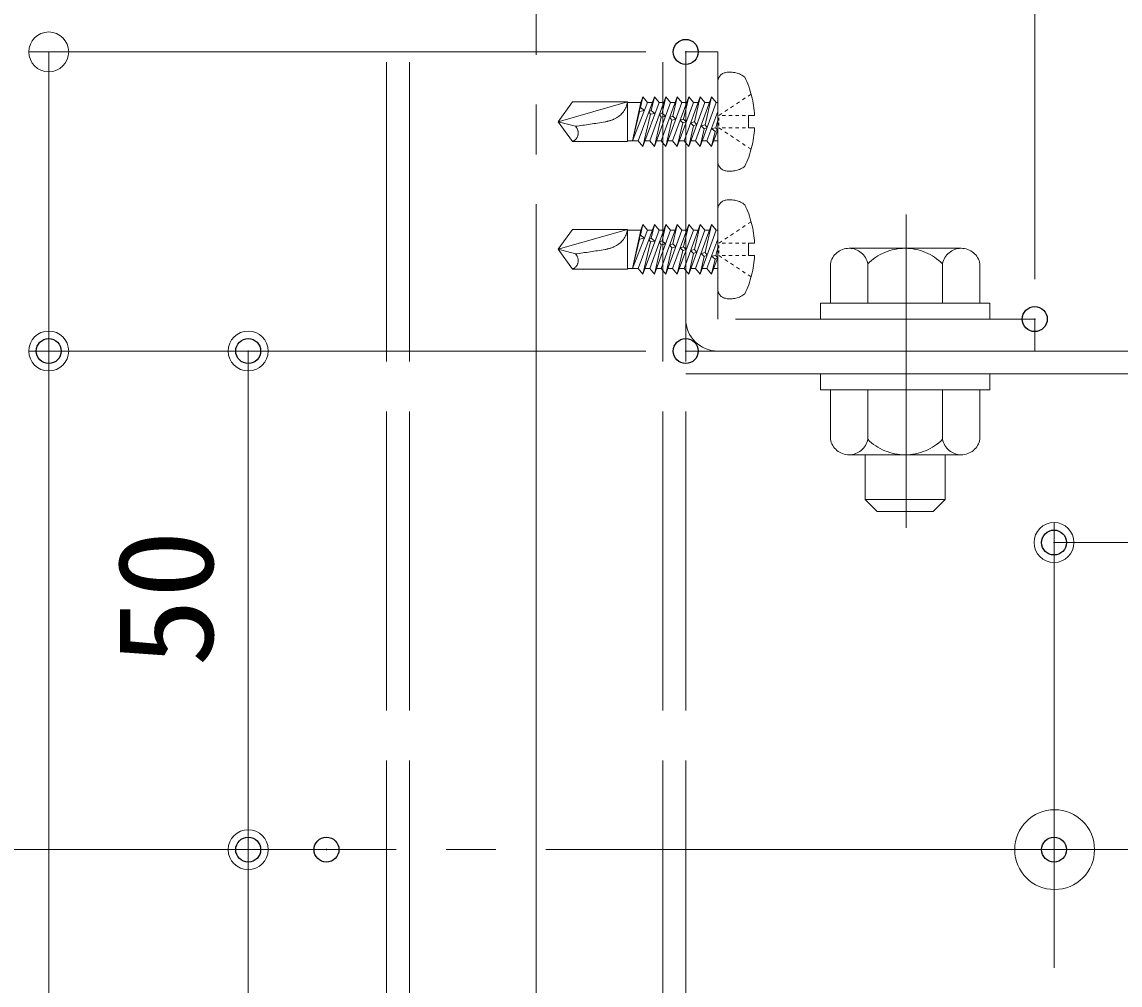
# Model space of a CAD drawing. Units: millimetres, scale not verified. Extents: x -802 to 801, y -553 to 555.
# Drawn here: x -647.9 to -537.8, y -208.1 to -111.5 of the extents above; entities that cross this region are included whole.
import ezdxf
from ezdxf.enums import TextEntityAlignment as Align

# ---------------------------------------------------------------- set-up
doc = ezdxf.new("R2010")
doc.units = ezdxf.units.MM
doc.header["$LTSCALE"] = 5
doc.header["$PDMODE"] = 32
doc.header["$PDSIZE"] = 2.5
for name, pattern in [('DASHED3', [4, 3, -1]), ('LONG_CHAIN', [21, 18, -1, 1, -1]), ('LONG_DASHED1', [7, 6, -1])]:
    doc.linetypes.add(name, pattern=pattern)
for name, color, linetype, lineweight in [('0-2_10ユーザー', 4, 'Continuous', 9), ('0-9_shade', 6, 'LONG_DASHED1', 9), ('0-A_6文字', 1, 'Continuous', 9), ('0-B_0', 4, 'Continuous', 9), ('0-D_CENTER', 5, 'LONG_CHAIN', 9), ('0-E_製品', 6, 'DASHED3', 9), ('0-F_中心線', 1, 'LONG_CHAIN', 9), ('1-4_CYA_M', 4, 'Continuous', 9)]:
    doc.layers.add(name, color=color, linetype=linetype, lineweight=lineweight)
doc.layers.add('0-C_DEFPOINTS', color=1, linetype='Continuous')
doc.styles.add('ＭＳ ゴシック', font='')
doc.styles.get('ＭＳ ゴシック').set_extended_font_data('MS Gothic')

# ---------------------------------------------------------------- blocks, each defined once
blk = doc.blocks.new('_ORIGIN')
at = {"layer": '0-B_0', "color": 1}
blk.add_line((0, 0), (-5, 0), dxfattribs=at)
blk.add_circle((0, 0), 2.5, dxfattribs=at)

msp = doc.modelspace()

# ---------------------------------------------------------------- linework, layer by layer
at = {"layer": '0-2_10ユーザー', "color": 1}
for p, q in [((-544.449, -190.506), (-544.449, -161.708)), ((-492.449, -163.708), (-540.449, -163.708))]:
    msp.add_line(p, q, dxfattribs=at)
at = {"layer": '0-9_shade'}
for p, q in [((-611.378, -45.553), (-611.378, -534.792)), ((-609.078, -45.553), (-609.078, -534.792)), ((-583.678, -45.553), (-583.678, -534.792)), ((-581.378, -45.553), (-581.378, -534.792)), ((-581.378, -141.306), (-581.378, -114.506)), ((-565.007, -134.206), (-553.749, -134.206)), ((-566.878, -139.706), (-566.878, -135.763)), ((-563.131, -139.706), (-563.131, -135.763)), ((-555.625, -139.706), (-555.625, -135.763)), ((-551.878, -139.706), (-551.878, -135.763)), ((-551.878, -139.706), (-566.878, -139.706)), ((-555.378, -139.706), (-563.378, -139.706)), ((-451.378, -144.506), (-581.378, -144.506)), ((-546.378, -144.506), (-578.178, -144.506)), ((-451.378, -146.806), (-581.378, -146.806)), ((-566.878, -148.406), (-566.878, -153.348)), ((-566.878, -148.406), (-551.878, -148.406)), ((-563.131, -148.406), (-563.131, -153.348)), ((-555.625, -148.406), (-555.625, -153.348)), ((-551.878, -148.406), (-551.878, -153.348)), ((-553.749, -154.906), (-565.007, -154.906)), ((-563.378, -154.906), (-563.378, -159.406)), ((-555.378, -154.906), (-555.378, -159.406)), ((-563.378, -159.406), (-562.178, -160.606)), ((-555.378, -159.406), (-563.378, -159.406)), ((-555.378, -159.406), (-556.578, -160.606)), ((-556.578, -160.606), (-562.178, -160.606))]:
    msp.add_line(p, q, dxfattribs=at)
for points in [[(-581.378, -114.506), (-578.178, -114.506), (-578.178, -141.306)], [(-546.378, -144.506), (-546.378, -141.306), (-578.178, -141.306)]]:
    msp.add_lwpolyline(points, dxfattribs=at)
for points in [[(-550.878, -139.706), (-550.878, -141.306), (-567.878, -141.306), (-567.878, -139.706)], [(-550.878, -146.806), (-550.878, -148.406), (-567.878, -148.406), (-567.878, -146.806)]]:
    msp.add_lwpolyline(points, close=True, dxfattribs=at)
for centre, radius, start, end in [((-565.004, -136.111), 1.906, 10.52945, 169.47055), ((-559.378, -139.506), 5.3, 44.92181, 135.07819), ((-553.752, -136.111), 1.906, 10.52945, 169.47055), ((-578.178, -141.306), 3.2, 180, 270), ((-565.004, -153), 1.906, 190.52945, 349.47055), ((-559.378, -149.606), 5.3, 224.92181, 315.07819), ((-553.752, -153), 1.906, 190.52945, 349.47055)]:
    msp.add_arc(centre, radius, start, end, dxfattribs=at)
at = {"layer": '0-A_6文字'}
for p, q in [((-546.378, -137.306), (-546.378, -93.814)), ((-585.378, -114.506), (-647.257, -114.506)), ((-645.257, -118.506), (-645.257, -140.506)), ((-585.378, -144.506), (-647.257, -144.506)), ((-585.378, -144.506), (-647.257, -144.506)), ((-585.378, -144.506), (-627.257, -144.506)), ((-645.257, -148.506), (-645.257, -240.506)), ((-625.257, -190.506), (-625.257, -148.506)), ((-621.407, -194.506), (-627.257, -194.506)), ((-621.407, -194.506), (-627.257, -194.506)), ((-625.257, -240.506), (-625.257, -198.506))]:
    msp.add_line(p, q, dxfattribs=at)
at = {"layer": '0-B_0', "color": 6, "linetype": 'LONG_CHAIN'}
msp.add_line((-559.278, -130.812), (-559.278, -162.245), dxfattribs=at)
at = {"layer": '0-C_DEFPOINTS'}
for p in [(-581.378, -114.506), (-581.378, -114.506), (-546.378, -141.306), (-645.257, -144.506), (-625.257, -144.506), (-581.378, -144.506), (-544.449, -163.708), (-625.257, -194.506), (-617.407, -194.506), (-544.449, -194.506)]:
    msp.add_point(p, dxfattribs=at)
at = {"layer": '0-D_CENTER'}
for p, q in [((-596.378, -534.792), (-596.378, -45.553)), ((-544.449, -183.593), (-544.449, -206.353))]:
    msp.add_line(p, q, dxfattribs=at)
at = {"layer": '0-E_製品'}
for p, q in [((-578.178, -117.552), (-578.178, -125.459)), ((-574.822, -118.736), (-575.115, -118.931)), ((-592.734, -119.519), (-594.178, -121.506)), ((-587.223, -119.519), (-594.178, -121.506)), ((-592.734, -119.519), (-587.223, -119.519)), ((-587.223, -119.519), (-587.223, -123.493)), ((-585.873, -119.568), (-587.223, -119.568)), ((-585.873, -119.568), (-586.704, -123.443)), ((-585.206, -119.568), (-586.704, -123.443)), ((-586.141, -123.443), (-584.526, -119.022)), ((-585.674, -119.022), (-585.923, -120.092)), ((-585.873, -119.568), (-585.674, -119.022)), ((-585.674, -119.022), (-585.206, -119.568)), ((-584.059, -119.568), (-585.674, -123.99)), ((-584.726, -119.568), (-585.206, -119.568)), ((-584.994, -123.443), (-583.379, -119.022)), ((-584.526, -119.022), (-584.839, -120.375)), ((-584.526, -119.022), (-584.059, -119.568)), ((-582.912, -119.568), (-584.526, -123.99)), ((-583.579, -119.568), (-584.059, -119.568)), ((-583.846, -123.443), (-582.232, -119.022)), ((-583.379, -119.022), (-583.759, -120.664)), ((-583.379, -119.022), (-582.912, -119.568)), ((-581.765, -119.568), (-583.379, -123.99)), ((-582.432, -119.568), (-582.912, -119.568)), ((-582.699, -123.443), (-581.085, -119.022)), ((-582.232, -119.022), (-582.678, -120.954)), ((-582.232, -119.022), (-581.765, -119.568)), ((-580.618, -119.568), (-582.232, -123.99)), ((-581.284, -119.568), (-581.765, -119.568)), ((-581.085, -119.022), (-581.598, -121.243)), ((-581.552, -123.443), (-579.938, -119.022)), ((-581.085, -119.022), (-580.618, -119.568)), ((-579.471, -119.568), (-581.085, -123.99)), ((-580.137, -119.568), (-580.618, -119.568)), ((-579.938, -119.022), (-580.518, -121.533)), ((-580.405, -123.443), (-578.791, -119.022)), ((-579.938, -119.022), (-579.471, -119.568)), ((-578.323, -119.568), (-579.938, -123.99)), ((-578.99, -119.568), (-579.471, -119.568)), ((-578.791, -119.022), (-579.437, -121.822)), ((-578.791, -119.022), (-578.323, -119.568)), ((-578.178, -119.568), (-578.323, -119.568)), ((-576.585, -119.908), (-576.878, -120.103)), ((-575.997, -119.517), (-576.291, -119.713)), ((-575.409, -119.127), (-575.703, -119.322)), ((-586.011, -120.472), (-586.704, -123.443)), ((-586.022, -120.263), (-585.919, -120.085)), ((-586.009, -120.473), (-586.022, -120.263)), ((-585.526, -120.396), (-586.009, -120.473)), ((-585.919, -120.085), (-585.526, -120.396)), ((-584.928, -120.762), (-585.674, -123.99)), ((-585.073, -120.518), (-584.839, -120.375)), ((-584.928, -120.762), (-585.073, -120.518)), ((-584.465, -120.68), (-584.928, -120.762)), ((-584.839, -120.375), (-584.465, -120.68)), ((-583.848, -121.052), (-584.526, -123.99)), ((-584.028, -120.798), (-583.759, -120.664)), ((-583.848, -121.052), (-584.028, -120.798)), ((-583.42, -120.96), (-583.848, -121.052)), ((-583.759, -120.664), (-583.42, -120.96)), ((-582.983, -121.078), (-582.678, -120.954)), ((-582.768, -121.341), (-582.983, -121.078)), ((-582.678, -120.954), (-582.375, -121.24)), ((-579.258, -123.443), (-578.178, -120.485)), ((-577.76, -120.689), (-578.054, -120.885)), ((-577.391, -120.885), (-577.722, -120.885)), ((-577.172, -120.299), (-577.466, -120.494)), ((-576.729, -120.885), (-577.06, -120.885)), ((-576.066, -120.885), (-576.398, -120.885)), ((-575.404, -120.885), (-575.735, -120.885)), ((-592.45, -121.969), (-594.178, -121.506)), ((-594.178, -121.506), (-592.734, -123.493)), ((-582.375, -121.24), (-582.768, -121.341)), ((-581.938, -121.358), (-581.598, -121.243)), ((-581.687, -121.631), (-581.938, -121.358)), ((-581.331, -121.52), (-581.687, -121.631)), ((-581.598, -121.243), (-581.331, -121.52)), ((-580.607, -121.92), (-581.085, -123.99)), ((-580.893, -121.638), (-580.518, -121.533)), ((-580.607, -121.92), (-580.893, -121.638)), ((-580.286, -121.8), (-580.607, -121.92)), ((-580.518, -121.533), (-580.286, -121.8)), ((-579.848, -121.918), (-579.437, -121.822)), ((-579.527, -122.21), (-579.848, -121.918)), ((-579.241, -122.08), (-579.527, -122.21)), ((-579.437, -121.822), (-579.241, -122.08)), ((-578.803, -122.198), (-578.357, -122.111)), ((-578.446, -122.499), (-578.803, -122.198)), ((-578.178, -121.336), (-578.357, -122.111)), ((-578.357, -122.111), (-578.196, -122.36)), ((-578.054, -121.133), (-578.054, -121.382)), ((-578.054, -121.63), (-578.054, -121.878)), ((-577.76, -122.322), (-578.054, -122.127)), ((-577.391, -122.127), (-577.722, -122.127)), ((-576.729, -122.127), (-577.06, -122.127)), ((-576.066, -122.127), (-576.398, -122.127)), ((-575.404, -122.127), (-575.735, -122.127)), ((-575.073, -122.127), (-574.47, -122.127)), ((-578.178, -122.311), (-578.791, -123.99)), ((-578.446, -122.499), (-578.791, -123.99)), ((-578.196, -122.36), (-578.446, -122.499)), ((-577.172, -122.713), (-577.466, -122.517)), ((-576.585, -123.103), (-576.878, -122.908)), ((-575.997, -123.494), (-576.291, -123.299)), ((-587.223, -123.493), (-592.734, -123.493)), ((-586.141, -123.443), (-587.223, -123.443)), ((-585.674, -123.99), (-586.141, -123.443)), ((-584.994, -123.443), (-585.474, -123.443)), ((-584.526, -123.99), (-584.994, -123.443)), ((-583.846, -123.443), (-584.327, -123.443)), ((-582.699, -123.443), (-583.18, -123.443)), ((-581.552, -123.443), (-582.033, -123.443)), ((-581.085, -123.99), (-581.552, -123.443)), ((-580.405, -123.443), (-580.885, -123.443)), ((-579.258, -123.443), (-579.738, -123.443)), ((-578.791, -123.99), (-579.258, -123.443)), ((-578.178, -123.443), (-578.591, -123.443)), ((-575.409, -123.885), (-575.703, -123.689)), ((-574.822, -124.275), (-575.115, -124.08)), ((-578.178, -130.352), (-578.178, -138.259)), ((-586.141, -136.243), (-584.526, -131.822)), ((-585.674, -131.822), (-585.923, -132.892)), ((-585.873, -132.368), (-585.674, -131.822)), ((-585.674, -131.822), (-585.206, -132.368)), ((-584.994, -136.243), (-583.379, -131.822)), ((-584.526, -131.822), (-584.839, -133.175)), ((-584.526, -131.822), (-584.059, -132.368)), ((-583.846, -136.243), (-582.232, -131.822)), ((-583.379, -131.822), (-583.759, -133.464)), ((-583.379, -131.822), (-582.912, -132.368)), ((-582.699, -136.243), (-581.085, -131.822)), ((-582.232, -131.822), (-582.678, -133.754)), ((-582.232, -131.822), (-581.765, -132.368)), ((-581.085, -131.822), (-581.598, -134.043)), ((-581.552, -136.243), (-579.938, -131.822)), ((-581.085, -131.822), (-580.618, -132.368)), ((-579.938, -131.822), (-580.518, -134.333)), ((-580.405, -136.243), (-578.791, -131.822)), ((-579.938, -131.822), (-579.471, -132.368)), ((-578.791, -131.822), (-579.437, -134.622)), ((-578.791, -131.822), (-578.323, -132.368)), ((-575.409, -131.927), (-575.703, -132.122)), ((-574.822, -131.536), (-575.115, -131.731)), ((-592.734, -132.319), (-594.178, -134.306)), ((-587.223, -132.319), (-594.178, -134.306)), ((-592.734, -132.319), (-587.223, -132.319)), ((-587.223, -132.319), (-587.223, -136.293)), ((-585.873, -132.368), (-587.223, -132.368)), ((-585.873, -132.368), (-586.704, -136.243)), ((-585.206, -132.368), (-586.704, -136.243)), ((-586.022, -133.063), (-585.919, -132.885)), ((-586.009, -133.273), (-586.022, -133.063)), ((-585.526, -133.196), (-586.009, -133.273)), ((-585.919, -132.885), (-585.526, -133.196)), ((-584.059, -132.368), (-585.674, -136.79)), ((-584.726, -132.368), (-585.206, -132.368)), ((-585.073, -133.318), (-584.839, -133.175)), ((-584.839, -133.175), (-584.465, -133.48)), ((-582.912, -132.368), (-584.526, -136.79)), ((-583.579, -132.368), (-584.059, -132.368)), ((-581.765, -132.368), (-583.379, -136.79)), ((-582.432, -132.368), (-582.912, -132.368)), ((-580.618, -132.368), (-582.232, -136.79)), ((-581.284, -132.368), (-581.765, -132.368)), ((-579.471, -132.368), (-581.085, -136.79)), ((-580.137, -132.368), (-580.618, -132.368)), ((-578.323, -132.368), (-579.938, -136.79)), ((-578.99, -132.368), (-579.471, -132.368)), ((-578.178, -132.368), (-578.323, -132.368)), ((-577.172, -133.099), (-577.466, -133.294)), ((-576.585, -132.708), (-576.878, -132.903)), ((-575.997, -132.317), (-576.291, -132.513)), ((-592.45, -134.769), (-594.178, -134.306)), ((-594.178, -134.306), (-592.734, -136.293)), ((-586.011, -133.272), (-586.704, -136.243)), ((-584.928, -133.562), (-585.674, -136.79)), ((-584.928, -133.562), (-585.073, -133.318)), ((-584.465, -133.48), (-584.928, -133.562)), ((-583.848, -133.852), (-584.526, -136.79)), ((-584.028, -133.598), (-583.759, -133.464)), ((-583.848, -133.852), (-584.028, -133.598)), ((-583.42, -133.76), (-583.848, -133.852)), ((-583.759, -133.464), (-583.42, -133.76)), ((-582.983, -133.878), (-582.678, -133.754)), ((-582.768, -134.141), (-582.983, -133.878)), ((-582.375, -134.04), (-582.768, -134.141)), ((-582.678, -133.754), (-582.375, -134.04)), ((-581.938, -134.158), (-581.598, -134.043)), ((-581.687, -134.431), (-581.938, -134.158)), ((-581.331, -134.32), (-581.687, -134.431)), ((-581.598, -134.043), (-581.331, -134.32)), ((-580.893, -134.438), (-580.518, -134.333)), ((-580.518, -134.333), (-580.286, -134.6)), ((-579.258, -136.243), (-578.178, -133.285)), ((-578.178, -134.136), (-578.357, -134.911)), ((-577.76, -133.489), (-578.054, -133.685)), ((-578.054, -133.933), (-578.054, -134.182)), ((-577.391, -133.685), (-577.722, -133.685)), ((-576.729, -133.685), (-577.06, -133.685)), ((-576.066, -133.685), (-576.398, -133.685)), ((-575.404, -133.685), (-575.735, -133.685)), ((-580.607, -134.72), (-581.085, -136.79)), ((-580.607, -134.72), (-580.893, -134.438)), ((-580.286, -134.6), (-580.607, -134.72)), ((-579.848, -134.718), (-579.437, -134.622)), ((-579.527, -135.01), (-579.848, -134.718)), ((-579.241, -134.88), (-579.527, -135.01)), ((-579.437, -134.622), (-579.241, -134.88)), ((-578.803, -134.998), (-578.357, -134.911)), ((-578.446, -135.299), (-578.803, -134.998)), ((-578.178, -135.111), (-578.791, -136.79)), ((-578.446, -135.299), (-578.791, -136.79)), ((-578.196, -135.16), (-578.446, -135.299)), ((-578.357, -134.911), (-578.196, -135.16)), ((-578.054, -134.43), (-578.054, -134.678)), ((-577.76, -135.122), (-578.054, -134.927)), ((-577.391, -134.927), (-577.722, -134.927)), ((-577.172, -135.513), (-577.466, -135.317)), ((-576.729, -134.927), (-577.06, -134.927)), ((-576.066, -134.927), (-576.398, -134.927)), ((-575.404, -134.927), (-575.735, -134.927)), ((-575.073, -134.927), (-574.47, -134.927)), ((-587.223, -136.293), (-592.734, -136.293)), ((-586.141, -136.243), (-587.223, -136.243)), ((-585.674, -136.79), (-586.141, -136.243)), ((-584.994, -136.243), (-585.474, -136.243)), ((-584.526, -136.79), (-584.994, -136.243)), ((-583.846, -136.243), (-584.327, -136.243)), ((-582.699, -136.243), (-583.18, -136.243)), ((-581.552, -136.243), (-582.033, -136.243)), ((-581.085, -136.79), (-581.552, -136.243)), ((-580.405, -136.243), (-580.885, -136.243)), ((-579.258, -136.243), (-579.738, -136.243)), ((-578.791, -136.79), (-579.258, -136.243)), ((-578.178, -136.243), (-578.591, -136.243)), ((-576.585, -135.903), (-576.878, -135.708)), ((-575.997, -136.294), (-576.291, -136.099)), ((-575.409, -136.685), (-575.703, -136.489)), ((-574.822, -137.075), (-575.115, -136.88))]:
    msp.add_line(p, q, dxfattribs=at)
for points in [[(-574.47, -120.885), (-575.073, -120.885), (-575.073, -122.127)], [(-582.768, -121.341), (-583.379, -123.99), (-583.846, -123.443)], [(-581.687, -121.631), (-582.232, -123.99), (-582.699, -123.443)], [(-579.527, -122.21), (-579.938, -123.99), (-580.405, -123.443)], [(-582.768, -134.141), (-583.379, -136.79), (-583.846, -136.243)], [(-574.47, -133.685), (-575.073, -133.685), (-575.073, -134.927)], [(-581.687, -134.431), (-582.232, -136.79), (-582.699, -136.243)], [(-579.527, -135.01), (-579.938, -136.79), (-580.405, -136.243)]]:
    msp.add_lwpolyline(points, dxfattribs=at)
for centre, radius, start, end in [((-577.184, -117.552), 0.994, 99.59407, 180), ((-576.936, -119.022), 2.484, 53.1301, 99.59407), ((-585.009, -121.506), 10.557, 3.37229, 25.05761), ((-589.453, -119.17), 2.257, 296.15779, 351.12819), ((-593.076, -122.641), 0.918, 291.85478, 47.0551), ((-604.227, -33.171), 89.575, 277.5546, 279.47999), ((-590.079, -117.894), 3.679, 279.47999, 296.15779), ((-585.009, -121.506), 10.557, 334.94239, 356.62771), ((-577.184, -125.459), 0.994, 180, 260.40593), ((-576.936, -123.99), 2.484, 260.40593, 306.8699), ((-577.184, -130.352), 0.994, 99.59407, 180), ((-576.936, -131.822), 2.484, 53.1301, 99.59407), ((-585.009, -134.306), 10.557, 3.37229, 25.05761), ((-589.453, -131.97), 2.257, 296.15779, 351.12819), ((-604.227, -45.971), 89.575, 277.5546, 279.47999), ((-590.079, -130.694), 3.679, 279.47999, 296.15779), ((-593.076, -135.441), 0.918, 291.85478, 47.0551), ((-585.009, -134.306), 10.557, 334.94239, 356.62771), ((-577.184, -138.259), 0.994, 180, 260.40593), ((-576.936, -136.79), 2.484, 260.40593, 306.8699)]:
    msp.add_arc(centre, radius, start, end, dxfattribs=at)
at = {"layer": '0-F_中心線'}
msp.add_line((-700.408, -194.506), (-349.944, -194.506), dxfattribs=at)
at = {"layer": '1-4_CYA_M'}
msp.add_circle((-544.39, -194.506), 4, dxfattribs=at)

# ---------------------------------------------------------------- block references
at = {"layer": '0-2_10ユーザー', "xscale": 0.8, "yscale": 0.8, "rotation": 180}
msp.add_blockref('_ORIGIN', (-544.449, -163.708), dxfattribs=at)
at = {"layer": '0-A_6文字', "xscale": 0.8, "yscale": 0.8}
for p, rotation in [((-645.257, -114.506), 90), ((-645.257, -144.506), 270), ((-645.257, -144.506), 90), ((-625.257, -144.506), 90), ((-625.257, -194.506), 270), ((-625.257, -194.506), 90)]:
    msp.add_blockref('_ORIGIN', p, dxfattribs=dict(at, rotation=rotation))

# ---------------------------------------------------------------- texts
at = {"layer": '0-A_6文字', "color": 2, "style": 'ＭＳ ゴシック', "width": 1.05}
msp.add_text('50', height=9.604, rotation=90, dxfattribs=at).set_placement((-625.907, -176.172), align=Align.BOTTOM_LEFT)

doc.saveas('drawing.dxf')
